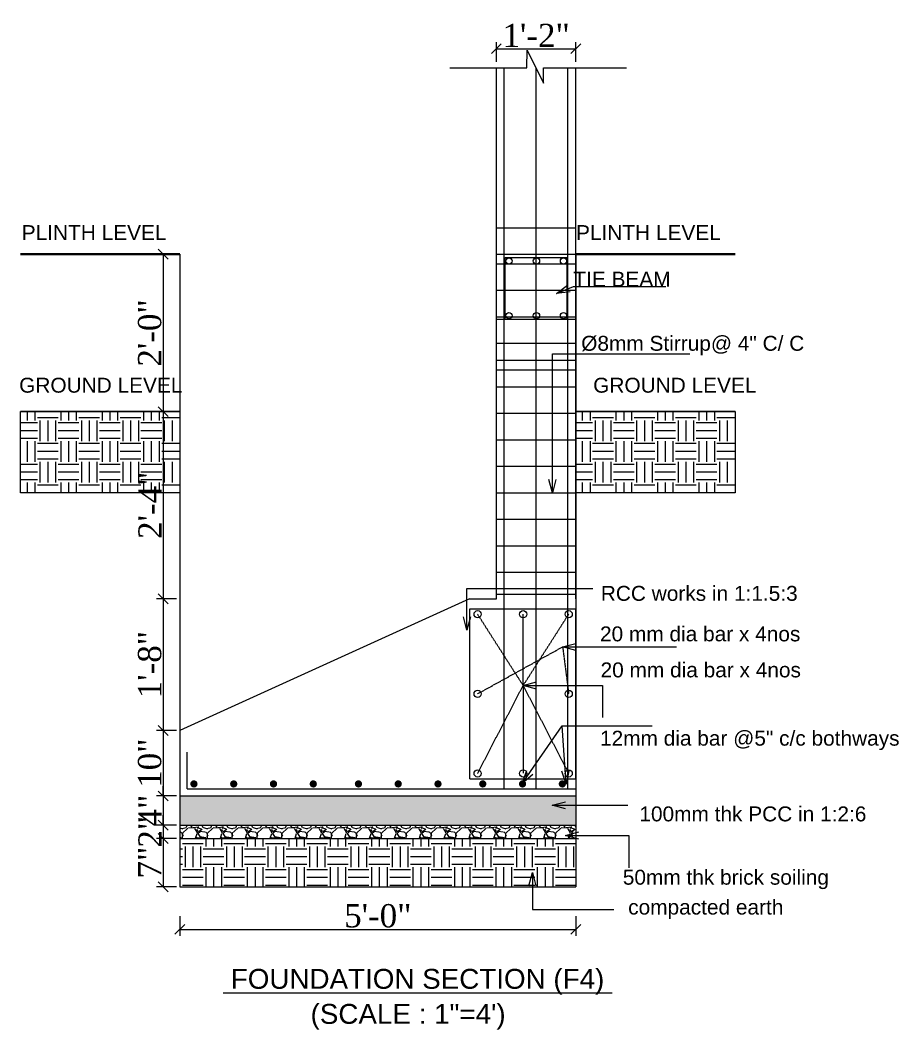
# Model space of a CAD drawing. Header units: inches. Extents: x -4737 to 13205, y 2479 to 13285.
# Drawn here: x 10872.4 to 11137.4, y 10653.1 to 10957.8 of the extents above; entities that cross this region are included whole.
import ezdxf
from ezdxf.enums import TextEntityAlignment as Align

# ---------------------------------------------------------------- set-up
doc = ezdxf.new("R2010")
doc.units = ezdxf.units.IN
doc.header["$MEASUREMENT"] = 0
doc.linetypes.add('DASHED2', pattern=[0.375, 0.25, -0.125])
for name, color, linetype, lineweight in [('0.15', 43, 'Continuous', 15), ('0.4', 4, 'Continuous', 40), ('dim', 172, 'Continuous', 9), ('dimen', 72, 'Continuous', 9), ('layout', 23, 'Continuous', 18), ('REINFORECMENT', 240, 'Continuous', 18), ('secondary beam', 82, 'DASHED2', 15), ('SLAB LINE', 47, 'Continuous', 18), ('STIRRUP LINE', 54, 'Continuous', 18), ('TEXT REAL', 93, 'Continuous', 18), ('TEXTT', 7, 'Continuous', 25)]:
    doc.layers.add(name, color=color, linetype=linetype, lineweight=lineweight)
doc.layers.add('ELEVATION', color=3, linetype='Continuous')
doc.styles.add('arial', font='arial.ttf')
doc.styles.add('BIMAL0', font='times.ttf')
doc.styles.add('samar', font='times.ttf')
doc.styles.get("Standard").update_dxf_attribs({"font": 'arial.ttf'})
doc.dimstyles.new('Attic 1-48in96', dxfattribs={"dimtxt": 7, "dimasz": 3, "dimexe": 2, "dimexo": 1, "dimgap": 0.5, "dimtad": 1, "dimdec": 0, "dimlfac": 0.5, "dimzin": 3, "dimdsep": 46, "dimlunit": 4, "dimtxsty": 'samar', "dimblk": 'OBLIQUE', "dimcen": 0.09, "dimclrd": 1, "dimclre": 1, "dimadec": 0, "dimazin": 0, "dimtfac": 1, "dimtdec": 0, "dimtix": 1, "dimtmove": 1, "dimatfit": 2, "dimldrblk": 'Arrow 1', "dimfxl": 4, "dimfxlon": 1, "dimtolj": 1, "dimtzin": 0, "dimlwd": 13, "dimlwe": 13, "dimarcsym": 0})
doc.dimstyles.new('ONE INCH FOUR FT', dxfattribs={"dimtxt": 7, "dimasz": 4, "dimexe": 0.18, "dimexo": 0.0625, "dimgap": 1.5, "dimtad": 1, "dimdec": 0, "dimlfac": 0.5, "dimzin": 0, "dimdsep": 46, "dimlunit": 3, "dimtxsty": 'BIMAL0', "dimblk": 'ARCHTICK', "dimcen": 0.09, "dimclrt": 210, "dimadec": 0, "dimazin": 0, "dimtfac": 1, "dimtdec": 0, "dimtofl": 0, "dimtmove": 0, "dimatfit": 3, "dimldrblk": 'OPEN30', "dimfxl": 1, "dimtolj": 1, "dimtzin": 0, "dimlwd": 15, "dimarcsym": 0})

# ---------------------------------------------------------------- blocks, each defined once
blk = doc.blocks.new('_ArchTick')
at = {"color": 0, "const_width": 0.15}
blk.add_lwpolyline([(-0.5, -0.5), (0.5, 0.5)], dxfattribs=at)
blk = doc.blocks.new('_Open30')
at = {"color": 0, "linetype": 'ByBlock', "lineweight": -2}
for p, q in [((-1, 0.268), (0, 0)), ((0, 0), (-1, -0.268)), ((0, 0), (-1, 0))]:
    blk.add_line(p, q, dxfattribs=at)
blk = doc.blocks.new('_OBLIQUE')
at = {"color": 0, "linetype": 'ByBlock'}
blk.add_line((-0.5, -0.5), (0.5, 0.5), dxfattribs=at)
blk = doc.blocks.new('*D527')
at = {"layer": 'Defpoints', "color": 0, "transparency": 16777216}
for p in [(10920.49, 10887.14), (10915.5, 10839.63), (10920.49, 10839.63)]:
    blk.add_point(p, dxfattribs=at)
at = {"layer": 'dimen', "color": 1, "lineweight": 13, "transparency": 16777216}
for p, q in [((10919.49, 10887.14), (10913.5, 10887.14)), ((10915.5, 10887.14), (10915.5, 10839.63)), ((10919.49, 10839.63), (10913.5, 10839.63))]:
    blk.add_line(p, q, dxfattribs=at)
at = {"layer": 'dimen', "color": 1, "lineweight": 13, "transparency": 16777216, "xscale": 3, "yscale": 3, "zscale": 3}
for p, rotation in [((10915.5, 10887.14), 90), ((10915.5, 10839.63), 270)]:
    blk.add_blockref('_OBLIQUE', p, dxfattribs=dict(at, rotation=rotation))
at = {"layer": 'dimen', "color": 0, "transparency": 16777216, "insert": (10911.44, 10863.38), "char_height": 7, "attachment_point": 5, "rotation": 90, "style": 'samar'}
blk.add_mtext('\\A1;2\'-0"', dxfattribs=at)
blk = doc.blocks.new('Arrow 1')
at = {"layer": 'TEXTT'}
blk.add_hatch(color=256, dxfattribs=at).paths.add_polyline_path([(-1.01, 0.42), (-1.01, -0.42), (-0.01, 0)])
blk = doc.blocks.new('*D528')
at = {"layer": 'Defpoints', "color": 0, "transparency": 16777216}
for p in [(10920.49, 10839.63), (10915.5, 10783.14), (10964.52, 10783.14)]:
    blk.add_point(p, dxfattribs=at)
at = {"layer": 'dimen', "color": 1, "lineweight": 13, "transparency": 16777216}
for p, q in [((10919.49, 10839.63), (10913.5, 10839.63)), ((10915.5, 10839.63), (10915.5, 10783.14)), ((10919.5, 10783.14), (10913.5, 10783.14))]:
    blk.add_line(p, q, dxfattribs=at)
at = {"layer": 'dimen', "color": 1, "lineweight": 13, "transparency": 16777216, "xscale": 3, "yscale": 3, "zscale": 3}
for p, rotation in [((10915.5, 10839.63), 90), ((10915.5, 10783.14), 270)]:
    blk.add_blockref('_OBLIQUE', p, dxfattribs=dict(at, rotation=rotation))
at = {"layer": 'dimen', "color": 0, "transparency": 16777216, "insert": (10911.5, 10811.38), "char_height": 7, "attachment_point": 5, "rotation": 90, "style": 'samar'}
blk.add_mtext('\\A1;2\'-4"', dxfattribs=at)
blk = doc.blocks.new('*D289')
at = {"layer": 'Defpoints', "color": 0, "transparency": 16777216}
for p in [(10964.52, 10783.14), (10915.5, 10743.44), (10920.49, 10743.44)]:
    blk.add_point(p, dxfattribs=at)
at = {"layer": 'dimen', "color": 1, "lineweight": 13, "transparency": 16777216}
for p, q in [((10919.5, 10783.14), (10913.5, 10783.14)), ((10915.5, 10783.14), (10915.5, 10743.44)), ((10919.49, 10743.44), (10913.5, 10743.44))]:
    blk.add_line(p, q, dxfattribs=at)
at = {"layer": 'dimen', "color": 1, "lineweight": 13, "transparency": 16777216, "xscale": 3, "yscale": 3, "zscale": 3}
for p, rotation in [((10915.5, 10783.14), 90), ((10915.5, 10743.44), 270)]:
    blk.add_blockref('_OBLIQUE', p, dxfattribs=dict(at, rotation=rotation))
at = {"layer": 'dimen', "color": 0, "transparency": 16777216, "insert": (10911.44, 10763.29), "char_height": 7, "attachment_point": 5, "rotation": 90, "style": 'samar'}
blk.add_mtext('\\A1;1\'-8"', dxfattribs=at)
blk = doc.blocks.new('*D529')
at = {"layer": 'Defpoints', "color": 0, "transparency": 16777216}
for p in [(10920.49, 10743.44), (10915.5, 10723.64), (10920.49, 10723.64)]:
    blk.add_point(p, dxfattribs=at)
at = {"layer": 'dimen', "color": 1, "lineweight": 13, "transparency": 16777216}
for p, q in [((10919.49, 10743.44), (10913.5, 10743.44)), ((10915.5, 10743.44), (10915.5, 10723.64)), ((10919.49, 10723.64), (10913.5, 10723.64))]:
    blk.add_line(p, q, dxfattribs=at)
at = {"layer": 'dimen', "color": 1, "lineweight": 13, "transparency": 16777216, "xscale": 3, "yscale": 3, "zscale": 3}
for p, rotation in [((10915.5, 10743.44), 90), ((10915.5, 10723.64), 270)]:
    blk.add_blockref('_OBLIQUE', p, dxfattribs=dict(at, rotation=rotation))
at = {"layer": 'dimen', "color": 0, "transparency": 16777216, "insert": (10911.44, 10733.54), "char_height": 7, "attachment_point": 5, "rotation": 90, "style": 'samar'}
blk.add_mtext('\\A1;10"', dxfattribs=at)
blk = doc.blocks.new('*D530')
at = {"layer": 'Defpoints', "color": 0, "transparency": 16777216}
for p in [(10920.49, 10723.64), (10915.5, 10714.84), (10920.49, 10714.84)]:
    blk.add_point(p, dxfattribs=at)
at = {"layer": 'dimen', "color": 1, "lineweight": 13, "transparency": 16777216}
for p, q in [((10915.5, 10723.64), (10915.5, 10726.64)), ((10919.49, 10723.64), (10913.5, 10723.64)), ((10915.5, 10723.64), (10915.5, 10714.84)), ((10919.49, 10714.84), (10913.5, 10714.84)), ((10915.5, 10714.84), (10915.5, 10711.84))]:
    blk.add_line(p, q, dxfattribs=at)
at = {"layer": 'dimen', "color": 1, "lineweight": 13, "transparency": 16777216, "xscale": 3, "yscale": 3, "zscale": 3}
for p, rotation in [((10915.5, 10723.64), 270), ((10915.5, 10714.84), 90)]:
    blk.add_blockref('_OBLIQUE', p, dxfattribs=dict(at, rotation=rotation))
at = {"layer": 'dimen', "color": 0, "transparency": 16777216, "insert": (10911.5, 10719.24), "char_height": 7, "attachment_point": 5, "rotation": 90, "style": 'samar'}
blk.add_mtext('\\A1;4"', dxfattribs=at)
blk = doc.blocks.new('*D531')
at = {"layer": 'Defpoints', "color": 0, "transparency": 16777216}
for p in [(10920.49, 10714.84), (10915.5, 10710.84), (10920.49, 10710.84)]:
    blk.add_point(p, dxfattribs=at)
at = {"layer": 'dimen', "color": 1, "lineweight": 13, "transparency": 16777216}
for p, q in [((10915.5, 10714.84), (10915.5, 10717.84)), ((10919.49, 10714.84), (10913.5, 10714.84)), ((10915.5, 10714.84), (10915.5, 10710.84)), ((10919.49, 10710.84), (10913.5, 10710.84)), ((10915.5, 10710.84), (10915.5, 10707.84))]:
    blk.add_line(p, q, dxfattribs=at)
at = {"layer": 'dimen', "color": 1, "lineweight": 13, "transparency": 16777216, "xscale": 3, "yscale": 3, "zscale": 3}
for p, rotation in [((10915.5, 10714.84), 270), ((10915.5, 10710.84), 90)]:
    blk.add_blockref('_OBLIQUE', p, dxfattribs=dict(at, rotation=rotation))
at = {"layer": 'dimen', "color": 0, "transparency": 16777216, "insert": (10911.5, 10712.84), "char_height": 7, "attachment_point": 5, "rotation": 90, "style": 'samar'}
blk.add_mtext('\\A1;2"', dxfattribs=at)
blk = doc.blocks.new('*D532')
at = {"layer": 'Defpoints', "color": 0, "transparency": 16777216}
for p in [(10920.49, 10710.84), (10915.5, 10696.23), (10920.49, 10696.23)]:
    blk.add_point(p, dxfattribs=at)
at = {"layer": 'dimen', "color": 1, "lineweight": 13, "transparency": 16777216}
for p, q in [((10919.49, 10710.84), (10913.5, 10710.84)), ((10915.5, 10710.84), (10915.5, 10696.23)), ((10919.49, 10696.23), (10913.5, 10696.23))]:
    blk.add_line(p, q, dxfattribs=at)
at = {"layer": 'dimen', "color": 1, "lineweight": 13, "transparency": 16777216, "xscale": 3, "yscale": 3, "zscale": 3}
for p, rotation in [((10915.5, 10710.84), 90), ((10915.5, 10696.23), 270)]:
    blk.add_blockref('_OBLIQUE', p, dxfattribs=dict(at, rotation=rotation))
at = {"layer": 'dimen', "color": 0, "transparency": 16777216, "insert": (10911.43, 10703.54), "char_height": 7, "attachment_point": 5, "rotation": 90, "style": 'samar'}
blk.add_mtext('\\A1;7"', dxfattribs=at)
blk = doc.blocks.new('*D290')
at = {"layer": 'Defpoints', "color": 0, "transparency": 16777216}
for p in [(11039.99, 10949.17), (11015.99, 10943.41), (11039.99, 10943.41)]:
    blk.add_point(p, dxfattribs=at)
at = {"layer": 'dimen', "color": 1, "lineweight": 13, "transparency": 16777216}
for p, q in [((11015.99, 10945.17), (11015.99, 10951.17)), ((11039.99, 10945.17), (11039.99, 10951.17)), ((11015.99, 10949.17), (11039.99, 10949.17))]:
    blk.add_line(p, q, dxfattribs=at)
at = {"layer": 'dimen', "color": 1, "lineweight": 13, "transparency": 16777216, "xscale": 3, "yscale": 3, "zscale": 3, "rotation": 180}
blk.add_blockref('_OBLIQUE', (11015.99, 10949.17), dxfattribs=at)
at = {"layer": 'dimen', "color": 1, "lineweight": 13, "transparency": 16777216, "xscale": 3, "yscale": 3, "zscale": 3}
blk.add_blockref('_OBLIQUE', (11039.99, 10949.17), dxfattribs=at)
at = {"layer": 'dimen', "color": 0, "transparency": 16777216, "insert": (11027.99, 10953.17), "char_height": 7, "attachment_point": 5, "style": 'samar'}
blk.add_mtext('\\A1;1\'-2"', dxfattribs=at)
blk = doc.blocks.new('*D526')
at = {"layer": 'Defpoints', "color": 0, "transparency": 16777216}
for p in [(10920.49, 10696.23), (11039.99, 10696.23), (11039.99, 10683.39)]:
    blk.add_point(p, dxfattribs=at)
at = {"layer": 'dimen', "color": 1, "lineweight": 13, "transparency": 16777216}
for p, q in [((10920.49, 10687.39), (10920.49, 10681.39)), ((11039.99, 10687.39), (11039.99, 10681.39)), ((10920.49, 10683.39), (11039.99, 10683.39))]:
    blk.add_line(p, q, dxfattribs=at)
at = {"layer": 'dimen', "color": 1, "lineweight": 13, "transparency": 16777216, "xscale": 3, "yscale": 3, "zscale": 3, "rotation": 180}
blk.add_blockref('_OBLIQUE', (10920.49, 10683.39), dxfattribs=at)
at = {"layer": 'dimen', "color": 1, "lineweight": 13, "transparency": 16777216, "xscale": 3, "yscale": 3, "zscale": 3}
blk.add_blockref('_OBLIQUE', (11039.99, 10683.39), dxfattribs=at)
at = {"layer": 'dimen', "color": 0, "transparency": 16777216, "insert": (10980.24, 10687.45), "char_height": 7, "attachment_point": 5, "style": 'samar'}
blk.add_mtext('\\A1;5\'-0"', dxfattribs=at)

msp = doc.modelspace()

# ---------------------------------------------------------------- hatches: boundary and pattern name
at = {"layer": 'dim', "ltscale": 10}
h = msp.add_hatch(dxfattribs=at)
h.set_pattern_fill('AR-CONC', color=256, scale=0.25, style=0)
h.set_pattern_definition([(50, (-22455.7223, 38120.0789), (1.793150457, -0.156880337), [0.1875, -2.0625]), (355, (-22455.7223, 38120.0789), (-0.346878334, 1.880480334), [0.15, -1.65]), (100.4514, (-22455.5729, 38120.0658), (1.446273454, 1.723598855), [0.159350475, -1.75285528]), (46.1842, (-22455.7223, 38120.579), (2.66810262, -0.41379754), [0.28125, -3.09375]), (96.6356, (-22455.5, 38120.5444), (2.33665676, 2.43529468), [0.23902572, -2.6292825]), (351.1842, (-22455.7223, 38120.579), (2.33665486, 2.4352965), [0.225, -2.475]), (21, (-22455.4723, 38120.4539), (1.49226763, -1.006547227), [0.1875, -2.0625]), (326, (-22455.4723, 38120.4539), (0.60828833, 1.81287511), [0.15, -1.65]), (71.4514, (-22455.348, 38120.37), (2.10055657, 0.80632624), [0.159350475, -1.75285528]), (37.5, (-22455.7223, 38120.0789), (0.030399638, 0.832234635), [0, -1.63, 0, -1.675, 0, -1.65625]), (7.5, (-22455.7223, 38120.0789), (0.657673844, 0.98602928), [0, -0.955, 0, -1.5925, 0, -0.63125]), (327.5, (-22456.2798, 38120.0789), (1.33455609, -0.056387179), [0, -0.625, 0, -1.95, 0, -2.5875]), (317.5, (-22456.5298, 38120.0789), (1.457965423, 0.250262456), [0, -0.8125, 0, -1.295, 0, -1.8375])])
h.paths.add_polyline_path([(11039.99, 10714.84), (11039.99, 10723.64), (10920.49, 10723.64), (10920.49, 10714.84)])
at = {"layer": 'ELEVATION'}
h = msp.add_hatch(dxfattribs=at)
h.set_pattern_fill('EARTH', color=256, scale=25, angle=180, style=0)
h.set_pattern_definition([(180, (-22453.722, 38117.468), (-6.25, -6.25), [6.25, -6.25]), (180, (-22453.722, 38115.124), (-6.25, -6.25), [6.25, -6.25]), (180, (-22453.722, 38112.78), (-6.25, -6.25), [6.25, -6.25]), (270, (-22454.5036, 38111.999), (6.25, -6.25), [6.25, -6.25]), (270, (-22456.847, 38111.999), (6.25, -6.25), [6.25, -6.25]), (270, (-22459.191, 38111.999), (6.25, -6.25), [6.25, -6.25])])
h.paths.add_polyline_path([(10920.49, 10815.14), (10920.49, 10839.63), (10872.49, 10839.63), (10872.49, 10815.14)])
h = msp.add_hatch(dxfattribs=at)
h.set_pattern_fill('EARTH', color=256, scale=25, angle=180, style=0)
h.set_pattern_definition([(180, (-22286.222, 38117.468), (-6.25, -6.25), [6.25, -6.25]), (180, (-22286.222, 38115.124), (-6.25, -6.25), [6.25, -6.25]), (180, (-22286.222, 38112.78), (-6.25, -6.25), [6.25, -6.25]), (270, (-22287.0036, 38111.999), (6.25, -6.25), [6.25, -6.25]), (270, (-22289.347, 38111.999), (6.25, -6.25), [6.25, -6.25]), (270, (-22291.691, 38111.999), (6.25, -6.25), [6.25, -6.25])])
h.paths.add_polyline_path([(11087.99, 10815.14), (11087.99, 10839.63), (11039.99, 10839.63), (11039.99, 10815.14)])
at = {"layer": 'REINFORECMENT'}
for points in [[(10923.66, 10727.28, 1), (10925.86, 10727.28, 1)], [(10935.66, 10727.28, 1), (10937.86, 10727.28, 1)], [(10947.66, 10727.28, 1), (10949.86, 10727.28, 1)], [(10959.66, 10727.28, 1), (10961.86, 10727.28, 1)], [(10975.49, 10727.28, -1), (10973.29, 10727.28, -1)], [(10987.49, 10727.28, -1), (10985.29, 10727.28, -1)], [(10999.49, 10727.28, -1), (10997.29, 10727.28, -1)], [(11012.99, 10727.28, -1), (11010.79, 10727.28, -1)], [(11024.99, 10727.28, -1), (11022.79, 10727.28, -1)], [(11036.99, 10727.28, -1), (11034.79, 10727.28, -1)]]:
    msp.add_hatch(color=256, dxfattribs=at).paths.add_polyline_path(points)

# ---------------------------------------------------------------- linework, layer by layer
at = {"layer": '0.15', "ltscale": 201}
for p, q in [((11025.22, 10943.41), (11025.26, 10948.77)), ((11025.26, 10948.77), (11030.22, 10938.8)), ((11001.95, 10943.41), (11025.22, 10943.41)), ((11030.22, 10938.8), (11030.24, 10943.41)), ((11030.24, 10943.41), (11055.24, 10943.41))]:
    msp.add_line(p, q, dxfattribs=at)
at = {"layer": '0.4'}
for points in [[(10872.49, 10887.14), (10920.49, 10887.14)], [(11039.99, 10887.14), (11087.99, 10887.14)]]:
    msp.add_lwpolyline(points, dxfattribs=at)
at = {"layer": 'ELEVATION'}
for p, q in [((10920.53, 10710.87), (10920.53, 10708.38)), ((10928.34, 10710.87), (10928.34, 10708.38)), ((10930.69, 10710.87), (10930.69, 10708.38)), ((10933.03, 10710.87), (10933.03, 10708.38)), ((10940.84, 10710.87), (10940.84, 10708.38)), ((10943.19, 10710.87), (10943.19, 10708.38)), ((10945.53, 10710.87), (10945.53, 10708.38)), ((10953.34, 10710.87), (10953.34, 10708.38)), ((10955.69, 10710.87), (10955.69, 10708.38)), ((10958.03, 10710.87), (10958.03, 10708.38)), ((10965.84, 10710.87), (10965.84, 10708.38)), ((10968.19, 10710.87), (10968.19, 10708.38)), ((10970.53, 10710.87), (10970.53, 10708.38)), ((10978.34, 10710.87), (10978.34, 10708.38)), ((10980.69, 10710.87), (10980.69, 10708.38)), ((10983.03, 10710.87), (10983.03, 10708.38)), ((10990.84, 10710.87), (10990.84, 10708.38)), ((10993.19, 10710.87), (10993.19, 10708.38)), ((10995.53, 10710.87), (10995.53, 10708.38)), ((11003.34, 10710.87), (11003.34, 10708.38)), ((11005.69, 10710.87), (11005.69, 10708.38)), ((11008.03, 10710.87), (11008.03, 10708.38)), ((11015.84, 10710.87), (11015.84, 10708.38)), ((11018.19, 10710.87), (11018.19, 10708.38)), ((11020.53, 10710.87), (11020.53, 10708.38)), ((11028.34, 10710.87), (11028.34, 10708.38)), ((11030.69, 10710.87), (11030.69, 10708.38)), ((11033.03, 10710.87), (11033.03, 10708.38)), ((10921.31, 10707.6), (10920.53, 10707.6)), ((10927.56, 10709.17), (10921.31, 10709.17)), ((10922.09, 10708.38), (10922.09, 10702.13)), ((10924.44, 10708.38), (10924.44, 10702.13)), ((10926.78, 10708.38), (10926.78, 10702.13)), ((10933.81, 10707.6), (10927.56, 10707.6)), ((10940.06, 10709.17), (10933.81, 10709.17)), ((10934.59, 10708.38), (10934.59, 10702.13)), ((10936.94, 10708.38), (10936.94, 10702.13)), ((10939.28, 10708.38), (10939.28, 10702.13)), ((10946.31, 10707.6), (10940.06, 10707.6)), ((10952.56, 10709.17), (10946.31, 10709.17)), ((10947.09, 10708.38), (10947.09, 10702.13)), ((10949.44, 10708.38), (10949.44, 10702.13)), ((10951.78, 10708.38), (10951.78, 10702.13)), ((10958.81, 10707.6), (10952.56, 10707.6)), ((10965.06, 10709.17), (10958.81, 10709.17)), ((10959.59, 10708.38), (10959.59, 10702.13)), ((10961.94, 10708.38), (10961.94, 10702.13)), ((10964.28, 10708.38), (10964.28, 10702.13)), ((10971.31, 10707.6), (10965.06, 10707.6)), ((10977.56, 10709.17), (10971.31, 10709.17)), ((10972.09, 10708.38), (10972.09, 10702.13)), ((10974.44, 10708.38), (10974.44, 10702.13)), ((10976.78, 10708.38), (10976.78, 10702.13)), ((10983.81, 10707.6), (10977.56, 10707.6)), ((10990.06, 10709.17), (10983.81, 10709.17)), ((10984.59, 10708.38), (10984.59, 10702.13)), ((10986.94, 10708.38), (10986.94, 10702.13)), ((10989.28, 10708.38), (10989.28, 10702.13)), ((10996.31, 10707.6), (10990.06, 10707.6)), ((11002.56, 10709.17), (10996.31, 10709.17)), ((10997.09, 10708.38), (10997.09, 10702.13)), ((10999.44, 10708.38), (10999.44, 10702.13)), ((11001.78, 10708.38), (11001.78, 10702.13)), ((11008.81, 10707.6), (11002.56, 10707.6)), ((11015.06, 10709.17), (11008.81, 10709.17)), ((11009.59, 10708.38), (11009.59, 10702.13)), ((11011.94, 10708.38), (11011.94, 10702.13)), ((11014.28, 10708.38), (11014.28, 10702.13)), ((11021.31, 10707.6), (11015.06, 10707.6)), ((11027.56, 10709.17), (11021.31, 10709.17)), ((11022.09, 10708.38), (11022.09, 10702.13)), ((11024.44, 10708.38), (11024.44, 10702.13)), ((11026.78, 10708.38), (11026.78, 10702.13)), ((11033.81, 10707.6), (11027.56, 10707.6)), ((11040.06, 10709.17), (11033.81, 10709.17)), ((11034.59, 10708.38), (11034.59, 10702.13)), ((11036.94, 10708.38), (11036.94, 10702.13)), ((11039.28, 10708.38), (11039.28, 10702.13)), ((10921.31, 10705.26), (10920.53, 10705.26)), ((10933.81, 10705.26), (10927.56, 10705.26)), ((10946.31, 10705.26), (10940.06, 10705.26)), ((10958.81, 10705.26), (10952.56, 10705.26)), ((10971.31, 10705.26), (10965.06, 10705.26)), ((10983.81, 10705.26), (10977.56, 10705.26)), ((10996.31, 10705.26), (10990.06, 10705.26)), ((11008.81, 10705.26), (11002.56, 10705.26)), ((11021.31, 10705.26), (11015.06, 10705.26)), ((11033.81, 10705.26), (11027.56, 10705.26)), ((10921.31, 10702.92), (10920.53, 10702.92)), ((10920.53, 10702.13), (10920.53, 10696.26)), ((10927.56, 10701.35), (10921.31, 10701.35)), ((10933.81, 10702.92), (10927.56, 10702.92)), ((10928.34, 10702.13), (10928.34, 10696.26)), ((10930.69, 10702.13), (10930.69, 10696.26)), ((10933.03, 10702.13), (10933.03, 10696.26)), ((10940.06, 10701.35), (10933.81, 10701.35)), ((10946.31, 10702.92), (10940.06, 10702.92)), ((10940.84, 10702.13), (10940.84, 10696.26)), ((10943.19, 10702.13), (10943.19, 10696.26)), ((10945.53, 10702.13), (10945.53, 10696.26)), ((10952.56, 10701.35), (10946.31, 10701.35)), ((10958.81, 10702.92), (10952.56, 10702.92)), ((10953.34, 10702.13), (10953.34, 10696.26)), ((10955.69, 10702.13), (10955.69, 10696.26)), ((10958.03, 10702.13), (10958.03, 10696.26)), ((10965.06, 10701.35), (10958.81, 10701.35)), ((10971.31, 10702.92), (10965.06, 10702.92)), ((10965.84, 10702.13), (10965.84, 10696.26)), ((10968.19, 10702.13), (10968.19, 10696.26)), ((10970.53, 10702.13), (10970.53, 10696.26)), ((10977.56, 10701.35), (10971.31, 10701.35)), ((10983.81, 10702.92), (10977.56, 10702.92)), ((10978.34, 10702.13), (10978.34, 10696.26)), ((10980.69, 10702.13), (10980.69, 10696.26)), ((10983.03, 10702.13), (10983.03, 10696.26)), ((10990.06, 10701.35), (10983.81, 10701.35)), ((10996.31, 10702.92), (10990.06, 10702.92)), ((10990.84, 10702.13), (10990.84, 10696.26)), ((10993.19, 10702.13), (10993.19, 10696.26)), ((10995.53, 10702.13), (10995.53, 10696.26)), ((11002.56, 10701.35), (10996.31, 10701.35)), ((11008.81, 10702.92), (11002.56, 10702.92)), ((11003.34, 10702.13), (11003.34, 10696.26)), ((11005.69, 10702.13), (11005.69, 10696.26)), ((11008.03, 10702.13), (11008.03, 10696.26)), ((11015.06, 10701.35), (11008.81, 10701.35)), ((11021.31, 10702.92), (11015.06, 10702.92)), ((11015.84, 10702.13), (11015.84, 10696.26)), ((11018.19, 10702.13), (11018.19, 10696.26)), ((11020.53, 10702.13), (11020.53, 10696.26)), ((11027.56, 10701.35), (11021.31, 10701.35)), ((11033.81, 10702.92), (11027.56, 10702.92)), ((11028.34, 10702.13), (11028.34, 10696.26)), ((11030.69, 10702.13), (11030.69, 10696.26)), ((11033.03, 10702.13), (11033.03, 10696.26)), ((11040.06, 10701.35), (11033.81, 10701.35)), ((10927.56, 10699.01), (10921.31, 10699.01)), ((10940.06, 10699.01), (10933.81, 10699.01)), ((10952.56, 10699.01), (10946.31, 10699.01)), ((10965.06, 10699.01), (10958.81, 10699.01)), ((10977.56, 10699.01), (10971.31, 10699.01)), ((10990.06, 10699.01), (10983.81, 10699.01)), ((11002.56, 10699.01), (10996.31, 10699.01)), ((11015.06, 10699.01), (11008.81, 10699.01)), ((11027.56, 10699.01), (11021.31, 10699.01)), ((11040.06, 10699.01), (11033.81, 10699.01)), ((10927.56, 10696.67), (10921.31, 10696.67)), ((10940.06, 10696.67), (10933.81, 10696.67)), ((10952.56, 10696.67), (10946.31, 10696.67)), ((10965.06, 10696.67), (10958.81, 10696.67)), ((10977.56, 10696.67), (10971.31, 10696.67)), ((10990.06, 10696.67), (10983.81, 10696.67)), ((11002.56, 10696.67), (10996.31, 10696.67)), ((11015.06, 10696.67), (11008.81, 10696.67)), ((11027.56, 10696.67), (11021.31, 10696.67)), ((11040.06, 10696.67), (11033.81, 10696.67))]:
    msp.add_line(p, q, dxfattribs=at)
at = {"layer": 'layout'}
msp.add_line((11007.11, 10786.27), (11045.08, 10786.27), dxfattribs=at)
at = {"layer": 'REINFORECMENT'}
for p, q in [((11018.39, 10725.84), (11018.39, 10943.41)), ((11027.99, 10725.84), (11027.99, 10943.28)), ((11037.6, 10725.84), (11037.6, 10943.41)), ((11018.66, 10886.17), (11037.33, 10886.17)), ((11018.66, 10867.5), (11018.66, 10886.17)), ((11037.33, 10867.5), (11037.33, 10886.17)), ((11018.66, 10867.5), (11037.33, 10867.5)), ((11007.99, 10780.1), (11039.99, 10780.1)), ((11007.99, 10728.84), (11007.99, 10780.1)), ((11039.99, 10728.84), (11039.99, 10780.1)), ((10922.69, 10725.84), (10922.69, 10736.84)), ((11007.99, 10728.84), (11039.99, 10728.84)), ((10922.69, 10725.84), (11039.99, 10725.84))]:
    msp.add_line(p, q, dxfattribs=at)
for centre, radius in [((11019.78, 10885.1), 0.946), ((11028.09, 10885.1), 0.946), ((11036.24, 10885.1), 0.946), ((11019.78, 10868.57), 0.946), ((11028.09, 10868.57), 0.946), ((11036.24, 10868.57), 0.946), ((11010.34, 10778.49), 1.09), ((11010.34, 10778.49), 1.09), ((11024.08, 10778.49), 1.09), ((11024.08, 10778.49), 1.09), ((11037.81, 10778.49), 1.09), ((11037.81, 10778.49), 1.09), ((11010.34, 10754.47), 1.09), ((11010.34, 10754.47), 1.09), ((11037.81, 10754.47), 1.09), ((11037.81, 10754.47), 1.09), ((11010.34, 10730.45), 1.09), ((11010.34, 10730.45), 1.09), ((11024.08, 10730.45), 1.09), ((11024.08, 10730.45), 1.09), ((11037.81, 10730.45), 1.09), ((11037.81, 10730.45), 1.09)]:
    msp.add_circle(centre, radius, dxfattribs=at)
at = {"layer": 'secondary beam', "color": 2, "ltscale": 0.5}
for p, q in [((11024.08, 10756.98), (11010.34, 10778.49)), ((11024.08, 10756.98), (11037.81, 10778.49)), ((11024.08, 10756.98), (11024.08, 10778.49)), ((11010.34, 10754.47), (11035.99, 10768.63)), ((11035.99, 10768.63), (11037.81, 10754.47)), ((11010.34, 10730.45), (11024.08, 10756.98)), ((11024.08, 10756.98), (11037.81, 10730.45)), ((11024.08, 10756.98), (11024.08, 10730.45))]:
    msp.add_line(p, q, dxfattribs=at)
at = {"layer": 'SLAB LINE'}
for p, q in [((11015.99, 10783.14), (11015.99, 10943.41)), ((11039.99, 10783.14), (11039.99, 10943.41)), ((10920.49, 10887.14), (10920.49, 10696.23)), ((11039.99, 10887.14), (11039.99, 10696.23)), ((10920.49, 10839.63), (10872.49, 10839.63)), ((11087.99, 10839.63), (11039.99, 10839.63)), ((11007.94, 10783.14), (10920.49, 10743.44)), ((11007.94, 10783.14), (11015.99, 10783.14)), ((10920.49, 10723.64), (11039.99, 10723.64)), ((10920.49, 10714.84), (11039.99, 10714.84)), ((10920.53, 10714.02), (10921.38, 10713.77)), ((10921.18, 10713.8), (10922.46, 10714.17)), ((10922.96, 10713.88), (10921.24, 10712.31)), ((10922.48, 10714.23), (10922.7, 10714.87)), ((10924.88, 10713.92), (10923.08, 10714.07)), ((10924.27, 10714.26), (10923.72, 10714.87)), ((10926.17, 10714.21), (10924.44, 10714.06)), ((10925.89, 10712.45), (10925.07, 10713.8)), ((10925.62, 10713.67), (10925.92, 10712.92)), ((10926.23, 10714.06), (10925.7, 10713.84)), ((10926.17, 10714.87), (10925.91, 10714.58)), ((10926.1, 10712.91), (10927.23, 10713.59)), ((10927.08, 10713.63), (10926.18, 10713.93)), ((10927.12, 10714.87), (10927.46, 10714.08)), ((10927.61, 10714.14), (10928.88, 10713.77)), ((10928.68, 10713.8), (10929.96, 10714.17)), ((10930.46, 10713.88), (10928.74, 10712.31)), ((10929.98, 10714.23), (10930.2, 10714.87)), ((10932.38, 10713.92), (10930.58, 10714.07)), ((10931.77, 10714.26), (10931.22, 10714.87)), ((10933.67, 10714.21), (10931.94, 10714.06)), ((10933.39, 10712.45), (10932.57, 10713.8)), ((10933.12, 10713.67), (10933.42, 10712.92)), ((10933.73, 10714.06), (10933.2, 10713.84)), ((10933.67, 10714.87), (10933.41, 10714.58)), ((10933.6, 10712.91), (10934.73, 10713.59)), ((10934.58, 10713.63), (10933.68, 10713.93)), ((10934.62, 10714.87), (10934.96, 10714.08)), ((10935.11, 10714.14), (10936.38, 10713.77)), ((10936.18, 10713.8), (10937.46, 10714.17)), ((10937.96, 10713.88), (10936.24, 10712.31)), ((10937.48, 10714.23), (10937.7, 10714.87)), ((10939.88, 10713.92), (10938.08, 10714.07)), ((10939.27, 10714.26), (10938.72, 10714.87)), ((10941.17, 10714.21), (10939.44, 10714.06)), ((10940.89, 10712.45), (10940.07, 10713.8)), ((10940.62, 10713.67), (10940.92, 10712.92)), ((10941.23, 10714.06), (10940.7, 10713.84)), ((10941.17, 10714.87), (10940.91, 10714.58)), ((10941.1, 10712.91), (10942.23, 10713.59)), ((10942.08, 10713.63), (10941.18, 10713.93)), ((10942.12, 10714.87), (10942.46, 10714.08)), ((10942.61, 10714.14), (10943.88, 10713.77)), ((10943.68, 10713.8), (10944.96, 10714.17)), ((10945.46, 10713.88), (10943.74, 10712.31)), ((10944.98, 10714.23), (10945.2, 10714.87)), ((10947.38, 10713.92), (10945.58, 10714.07)), ((10946.77, 10714.26), (10946.22, 10714.87)), ((10948.67, 10714.21), (10946.94, 10714.06)), ((10948.39, 10712.45), (10947.57, 10713.8)), ((10948.12, 10713.67), (10948.42, 10712.92)), ((10948.73, 10714.06), (10948.2, 10713.84)), ((10948.67, 10714.87), (10948.41, 10714.58)), ((10948.6, 10712.91), (10949.73, 10713.59)), ((10949.58, 10713.63), (10948.68, 10713.93)), ((10949.62, 10714.87), (10949.96, 10714.08)), ((10950.11, 10714.14), (10951.38, 10713.77)), ((10951.18, 10713.8), (10952.46, 10714.17)), ((10952.96, 10713.88), (10951.24, 10712.31)), ((10952.48, 10714.23), (10952.7, 10714.87)), ((10954.88, 10713.92), (10953.08, 10714.07)), ((10954.27, 10714.26), (10953.72, 10714.87)), ((10956.17, 10714.21), (10954.44, 10714.06)), ((10955.89, 10712.45), (10955.07, 10713.8)), ((10955.62, 10713.67), (10955.92, 10712.92)), ((10956.23, 10714.06), (10955.7, 10713.84)), ((10956.17, 10714.87), (10955.91, 10714.58)), ((10956.1, 10712.91), (10957.23, 10713.59)), ((10957.08, 10713.63), (10956.18, 10713.93)), ((10957.12, 10714.87), (10957.46, 10714.08)), ((10957.61, 10714.14), (10958.88, 10713.77)), ((10958.68, 10713.8), (10959.96, 10714.17)), ((10960.46, 10713.88), (10958.74, 10712.31)), ((10959.98, 10714.23), (10960.2, 10714.87)), ((10962.38, 10713.92), (10960.58, 10714.07)), ((10961.77, 10714.26), (10961.22, 10714.87)), ((10963.67, 10714.21), (10961.94, 10714.06)), ((10963.39, 10712.45), (10962.57, 10713.8)), ((10963.12, 10713.67), (10963.42, 10712.92)), ((10963.73, 10714.06), (10963.2, 10713.84)), ((10963.67, 10714.87), (10963.41, 10714.58)), ((10963.6, 10712.91), (10964.73, 10713.59)), ((10964.58, 10713.63), (10963.68, 10713.93)), ((10964.62, 10714.87), (10964.96, 10714.08)), ((10965.11, 10714.14), (10966.38, 10713.77)), ((10966.18, 10713.8), (10967.46, 10714.17)), ((10967.96, 10713.88), (10966.24, 10712.31)), ((10967.48, 10714.23), (10967.7, 10714.87)), ((10969.88, 10713.92), (10968.08, 10714.07)), ((10969.27, 10714.26), (10968.72, 10714.87)), ((10971.17, 10714.21), (10969.44, 10714.06)), ((10970.89, 10712.45), (10970.07, 10713.8)), ((10970.62, 10713.67), (10970.92, 10712.92)), ((10971.23, 10714.06), (10970.7, 10713.84)), ((10971.17, 10714.87), (10970.91, 10714.58)), ((10971.1, 10712.91), (10972.23, 10713.59)), ((10972.08, 10713.63), (10971.18, 10713.93)), ((10972.12, 10714.87), (10972.46, 10714.08)), ((10972.61, 10714.14), (10973.88, 10713.77)), ((10973.68, 10713.8), (10974.96, 10714.17)), ((10975.46, 10713.88), (10973.74, 10712.31)), ((10974.98, 10714.23), (10975.2, 10714.87)), ((10977.38, 10713.92), (10975.58, 10714.07)), ((10976.77, 10714.26), (10976.22, 10714.87)), ((10978.67, 10714.21), (10976.94, 10714.06)), ((10978.39, 10712.45), (10977.57, 10713.8)), ((10978.12, 10713.67), (10978.42, 10712.92)), ((10978.73, 10714.06), (10978.2, 10713.84)), ((10978.67, 10714.87), (10978.41, 10714.58)), ((10978.6, 10712.91), (10979.73, 10713.59)), ((10979.58, 10713.63), (10978.68, 10713.93)), ((10979.62, 10714.87), (10979.96, 10714.08)), ((10980.11, 10714.14), (10981.38, 10713.77)), ((10981.18, 10713.8), (10982.46, 10714.17)), ((10982.96, 10713.88), (10981.24, 10712.31)), ((10982.48, 10714.23), (10982.7, 10714.87)), ((10984.88, 10713.92), (10983.08, 10714.07)), ((10984.27, 10714.26), (10983.72, 10714.87)), ((10986.17, 10714.21), (10984.44, 10714.06)), ((10985.89, 10712.45), (10985.07, 10713.8)), ((10985.62, 10713.67), (10985.92, 10712.92)), ((10986.23, 10714.06), (10985.7, 10713.84)), ((10986.17, 10714.87), (10985.91, 10714.58)), ((10986.1, 10712.91), (10987.23, 10713.59)), ((10987.08, 10713.63), (10986.18, 10713.93)), ((10987.12, 10714.87), (10987.46, 10714.08)), ((10987.61, 10714.14), (10988.88, 10713.77)), ((10988.68, 10713.8), (10989.96, 10714.17)), ((10990.46, 10713.88), (10988.74, 10712.31)), ((10989.98, 10714.23), (10990.2, 10714.87)), ((10992.38, 10713.92), (10990.58, 10714.07)), ((10991.77, 10714.26), (10991.22, 10714.87)), ((10993.67, 10714.21), (10991.94, 10714.06)), ((10993.39, 10712.45), (10992.57, 10713.8)), ((10993.12, 10713.67), (10993.42, 10712.92)), ((10993.73, 10714.06), (10993.2, 10713.84)), ((10993.67, 10714.87), (10993.41, 10714.58)), ((10993.6, 10712.91), (10994.73, 10713.59)), ((10994.58, 10713.63), (10993.68, 10713.93)), ((10994.62, 10714.87), (10994.96, 10714.08)), ((10995.11, 10714.14), (10996.38, 10713.77)), ((10996.18, 10713.8), (10997.46, 10714.17)), ((10997.96, 10713.88), (10996.24, 10712.31)), ((10997.48, 10714.23), (10997.7, 10714.87)), ((10999.88, 10713.92), (10998.08, 10714.07)), ((10999.27, 10714.26), (10998.72, 10714.87)), ((11001.17, 10714.21), (10999.44, 10714.06)), ((11000.89, 10712.45), (11000.07, 10713.8)), ((11000.62, 10713.67), (11000.92, 10712.92)), ((11001.23, 10714.06), (11000.7, 10713.84)), ((11001.17, 10714.87), (11000.91, 10714.58)), ((11001.1, 10712.91), (11002.23, 10713.59)), ((11002.08, 10713.63), (11001.18, 10713.93)), ((11002.12, 10714.87), (11002.46, 10714.08)), ((11002.61, 10714.14), (11003.88, 10713.77)), ((11003.68, 10713.8), (11004.96, 10714.17)), ((11005.46, 10713.88), (11003.74, 10712.31)), ((11004.98, 10714.23), (11005.2, 10714.87)), ((11007.38, 10713.92), (11005.58, 10714.07)), ((11006.77, 10714.26), (11006.22, 10714.87)), ((11008.67, 10714.21), (11006.94, 10714.06)), ((11008.39, 10712.45), (11007.57, 10713.8)), ((11008.12, 10713.67), (11008.42, 10712.92)), ((11008.73, 10714.06), (11008.2, 10713.84)), ((11008.67, 10714.87), (11008.41, 10714.58)), ((11008.6, 10712.91), (11009.73, 10713.59)), ((11009.58, 10713.63), (11008.68, 10713.93)), ((11009.62, 10714.87), (11009.96, 10714.08)), ((11010.11, 10714.14), (11011.38, 10713.77)), ((11011.18, 10713.8), (11012.46, 10714.17)), ((11012.96, 10713.88), (11011.24, 10712.31)), ((11012.48, 10714.23), (11012.7, 10714.87)), ((11014.88, 10713.92), (11013.08, 10714.07)), ((11014.27, 10714.26), (11013.72, 10714.87)), ((11016.17, 10714.21), (11014.44, 10714.06)), ((11015.89, 10712.45), (11015.07, 10713.8)), ((11015.62, 10713.67), (11015.92, 10712.92)), ((11016.23, 10714.06), (11015.7, 10713.84)), ((11016.17, 10714.87), (11015.91, 10714.58)), ((11016.1, 10712.91), (11017.23, 10713.59)), ((11017.08, 10713.63), (11016.18, 10713.93)), ((11017.12, 10714.87), (11017.46, 10714.08)), ((11017.61, 10714.14), (11018.88, 10713.77)), ((11018.68, 10713.8), (11019.96, 10714.17)), ((11020.46, 10713.88), (11018.74, 10712.31)), ((11019.98, 10714.23), (11020.2, 10714.87)), ((11022.38, 10713.92), (11020.58, 10714.07)), ((11021.77, 10714.26), (11021.22, 10714.87)), ((11023.67, 10714.21), (11021.94, 10714.06)), ((11023.39, 10712.45), (11022.57, 10713.8)), ((11023.12, 10713.67), (11023.42, 10712.92)), ((11023.73, 10714.06), (11023.2, 10713.84)), ((11023.67, 10714.87), (11023.41, 10714.58)), ((11023.6, 10712.91), (11024.73, 10713.59)), ((11024.58, 10713.63), (11023.68, 10713.93)), ((11024.62, 10714.87), (11024.96, 10714.08)), ((11025.11, 10714.14), (11026.38, 10713.77)), ((11026.18, 10713.8), (11027.46, 10714.17)), ((11027.96, 10713.88), (11026.24, 10712.31)), ((11027.48, 10714.23), (11027.7, 10714.87)), ((11029.88, 10713.92), (11028.08, 10714.07)), ((11029.27, 10714.26), (11028.72, 10714.87)), ((11031.17, 10714.21), (11029.44, 10714.06)), ((11030.89, 10712.45), (11030.07, 10713.8)), ((11030.62, 10713.67), (11030.92, 10712.92)), ((11031.23, 10714.06), (11030.7, 10713.84)), ((11031.17, 10714.87), (11030.91, 10714.58)), ((11031.1, 10712.91), (11032.23, 10713.59)), ((11032.08, 10713.63), (11031.18, 10713.93)), ((11032.12, 10714.87), (11032.46, 10714.08)), ((11032.61, 10714.14), (11033.88, 10713.77)), ((11033.68, 10713.8), (11034.96, 10714.17)), ((11035.46, 10713.88), (11033.74, 10712.31)), ((11034.98, 10714.23), (11035.2, 10714.87)), ((11037.38, 10713.92), (11035.58, 10714.07)), ((11036.77, 10714.26), (11036.22, 10714.87)), ((11038.67, 10714.21), (11036.94, 10714.06)), ((11038.39, 10712.45), (11037.57, 10713.8)), ((11038.12, 10713.67), (11038.42, 10712.92)), ((11038.73, 10714.06), (11038.2, 10713.84)), ((11038.67, 10714.87), (11038.41, 10714.58)), ((11038.6, 10712.91), (11039.73, 10713.59)), ((11039.58, 10713.63), (11038.68, 10713.93)), ((11039.62, 10714.87), (11039.96, 10714.08)), ((10920.49, 10710.84), (11039.99, 10710.84)), ((10920.58, 10712.69), (10920.53, 10712.7)), ((10920.53, 10711.2), (10920.9, 10711.16)), ((10921.33, 10712.26), (10920.73, 10712.78)), ((10921.19, 10711.22), (10921.57, 10711.89)), ((10921.19, 10710.98), (10921.24, 10710.87)), ((10921.29, 10712.44), (10921.21, 10710.87)), ((10921.31, 10711.8), (10921.31, 10712.25)), ((10925.27, 10710.87), (10925.72, 10712.27)), ((10925.38, 10710.87), (10925.69, 10711.2)), ((10925.81, 10710.98), (10927.76, 10710.98)), ((10926.7, 10712.97), (10925.95, 10712.22)), ((10925.96, 10712.29), (10926.56, 10711.39)), ((10926.53, 10711.38), (10928.4, 10711.16)), ((10928.08, 10712.69), (10926.58, 10712.92)), ((10927.75, 10710.92), (10927.82, 10710.87)), ((10928.83, 10712.26), (10928.23, 10712.78)), ((10928.69, 10711.22), (10929.07, 10711.89)), ((10928.69, 10710.98), (10928.74, 10710.87)), ((10928.79, 10712.44), (10928.71, 10710.87)), ((10928.81, 10711.8), (10928.81, 10712.25)), ((10932.77, 10710.87), (10933.22, 10712.27)), ((10932.88, 10710.87), (10933.19, 10711.2)), ((10933.31, 10710.98), (10935.26, 10710.98)), ((10934.2, 10712.97), (10933.45, 10712.22)), ((10933.46, 10712.29), (10934.06, 10711.39)), ((10934.03, 10711.38), (10935.9, 10711.16)), ((10935.58, 10712.69), (10934.08, 10712.92)), ((10935.25, 10710.92), (10935.32, 10710.87)), ((10936.33, 10712.26), (10935.73, 10712.78)), ((10936.19, 10711.22), (10936.57, 10711.89)), ((10936.19, 10710.98), (10936.24, 10710.87)), ((10936.29, 10712.44), (10936.21, 10710.87)), ((10936.31, 10711.8), (10936.31, 10712.25)), ((10940.27, 10710.87), (10940.72, 10712.27)), ((10940.38, 10710.87), (10940.69, 10711.2)), ((10940.81, 10710.98), (10942.76, 10710.98)), ((10941.7, 10712.97), (10940.95, 10712.22)), ((10940.96, 10712.29), (10941.56, 10711.39)), ((10941.53, 10711.38), (10943.4, 10711.16)), ((10943.08, 10712.69), (10941.58, 10712.92)), ((10942.75, 10710.92), (10942.82, 10710.87)), ((10943.83, 10712.26), (10943.23, 10712.78)), ((10943.69, 10711.22), (10944.07, 10711.89)), ((10943.69, 10710.98), (10943.74, 10710.87)), ((10943.79, 10712.44), (10943.71, 10710.87)), ((10943.81, 10711.8), (10943.81, 10712.25)), ((10947.77, 10710.87), (10948.22, 10712.27)), ((10947.88, 10710.87), (10948.19, 10711.2)), ((10948.31, 10710.98), (10950.26, 10710.98)), ((10949.2, 10712.97), (10948.45, 10712.22)), ((10948.46, 10712.29), (10949.06, 10711.39)), ((10949.03, 10711.38), (10950.9, 10711.16)), ((10950.58, 10712.69), (10949.08, 10712.92)), ((10950.25, 10710.92), (10950.32, 10710.87)), ((10951.33, 10712.26), (10950.73, 10712.78)), ((10951.19, 10711.22), (10951.57, 10711.89)), ((10951.19, 10710.98), (10951.24, 10710.87)), ((10951.29, 10712.44), (10951.21, 10710.87)), ((10951.31, 10711.8), (10951.31, 10712.25)), ((10955.27, 10710.87), (10955.72, 10712.27)), ((10955.38, 10710.87), (10955.69, 10711.2)), ((10955.81, 10710.98), (10957.76, 10710.98)), ((10956.7, 10712.97), (10955.95, 10712.22)), ((10955.96, 10712.29), (10956.56, 10711.39)), ((10956.53, 10711.38), (10958.4, 10711.16)), ((10958.08, 10712.69), (10956.58, 10712.92)), ((10957.75, 10710.92), (10957.82, 10710.87)), ((10958.83, 10712.26), (10958.23, 10712.78)), ((10958.69, 10711.22), (10959.07, 10711.89)), ((10958.69, 10710.98), (10958.74, 10710.87)), ((10958.79, 10712.44), (10958.71, 10710.87)), ((10958.81, 10711.8), (10958.81, 10712.25)), ((10962.77, 10710.87), (10963.22, 10712.27)), ((10962.88, 10710.87), (10963.19, 10711.2)), ((10963.31, 10710.98), (10965.26, 10710.98)), ((10964.2, 10712.97), (10963.45, 10712.22)), ((10963.46, 10712.29), (10964.06, 10711.39)), ((10964.03, 10711.38), (10965.9, 10711.16)), ((10965.58, 10712.69), (10964.08, 10712.92)), ((10965.25, 10710.92), (10965.32, 10710.87)), ((10966.33, 10712.26), (10965.73, 10712.78)), ((10966.19, 10711.22), (10966.57, 10711.89)), ((10966.19, 10710.98), (10966.24, 10710.87)), ((10966.29, 10712.44), (10966.21, 10710.87)), ((10966.31, 10711.8), (10966.31, 10712.25)), ((10970.27, 10710.87), (10970.72, 10712.27)), ((10970.38, 10710.87), (10970.69, 10711.2)), ((10970.81, 10710.98), (10972.76, 10710.98)), ((10971.7, 10712.97), (10970.95, 10712.22)), ((10970.96, 10712.29), (10971.56, 10711.39)), ((10971.53, 10711.38), (10973.4, 10711.16)), ((10973.08, 10712.69), (10971.58, 10712.92)), ((10972.75, 10710.92), (10972.82, 10710.87)), ((10973.83, 10712.26), (10973.23, 10712.78)), ((10973.69, 10711.22), (10974.07, 10711.89)), ((10973.69, 10710.98), (10973.74, 10710.87)), ((10973.79, 10712.44), (10973.71, 10710.87)), ((10973.81, 10711.8), (10973.81, 10712.25)), ((10977.77, 10710.87), (10978.22, 10712.27)), ((10977.88, 10710.87), (10978.19, 10711.2)), ((10978.31, 10710.98), (10980.26, 10710.98)), ((10979.2, 10712.97), (10978.45, 10712.22)), ((10978.46, 10712.29), (10979.06, 10711.39)), ((10979.03, 10711.38), (10980.9, 10711.16)), ((10980.58, 10712.69), (10979.08, 10712.92)), ((10980.25, 10710.92), (10980.32, 10710.87)), ((10981.33, 10712.26), (10980.73, 10712.78)), ((10981.19, 10711.22), (10981.57, 10711.89)), ((10981.19, 10710.98), (10981.24, 10710.87)), ((10981.29, 10712.44), (10981.21, 10710.87)), ((10981.31, 10711.8), (10981.31, 10712.25)), ((10985.27, 10710.87), (10985.72, 10712.27)), ((10985.38, 10710.87), (10985.69, 10711.2)), ((10985.81, 10710.98), (10987.76, 10710.98)), ((10986.7, 10712.97), (10985.95, 10712.22)), ((10985.96, 10712.29), (10986.56, 10711.39)), ((10986.53, 10711.38), (10988.4, 10711.16)), ((10988.08, 10712.69), (10986.58, 10712.92)), ((10987.75, 10710.92), (10987.82, 10710.87)), ((10988.83, 10712.26), (10988.23, 10712.78)), ((10988.69, 10711.22), (10989.07, 10711.89)), ((10988.69, 10710.98), (10988.74, 10710.87)), ((10988.79, 10712.44), (10988.71, 10710.87)), ((10988.81, 10711.8), (10988.81, 10712.25)), ((10992.77, 10710.87), (10993.22, 10712.27)), ((10992.88, 10710.87), (10993.19, 10711.2)), ((10993.31, 10710.98), (10995.26, 10710.98)), ((10994.2, 10712.97), (10993.45, 10712.22)), ((10993.46, 10712.29), (10994.06, 10711.39)), ((10994.03, 10711.38), (10995.9, 10711.16)), ((10995.58, 10712.69), (10994.08, 10712.92)), ((10995.25, 10710.92), (10995.32, 10710.87)), ((10996.33, 10712.26), (10995.73, 10712.78)), ((10996.19, 10711.22), (10996.57, 10711.89)), ((10996.19, 10710.98), (10996.24, 10710.87)), ((10996.29, 10712.44), (10996.21, 10710.87)), ((10996.31, 10711.8), (10996.31, 10712.25)), ((11000.27, 10710.87), (11000.72, 10712.27)), ((11000.38, 10710.87), (11000.69, 10711.2)), ((11000.81, 10710.98), (11002.76, 10710.98)), ((11001.7, 10712.97), (11000.95, 10712.22)), ((11000.96, 10712.29), (11001.56, 10711.39)), ((11001.53, 10711.38), (11003.4, 10711.16)), ((11003.08, 10712.69), (11001.58, 10712.92)), ((11002.75, 10710.92), (11002.82, 10710.87)), ((11003.83, 10712.26), (11003.23, 10712.78)), ((11003.69, 10711.22), (11004.07, 10711.89)), ((11003.69, 10710.98), (11003.74, 10710.87)), ((11003.79, 10712.44), (11003.71, 10710.87)), ((11003.81, 10711.8), (11003.81, 10712.25)), ((11007.77, 10710.87), (11008.22, 10712.27)), ((11007.88, 10710.87), (11008.19, 10711.2)), ((11008.31, 10710.98), (11010.26, 10710.98)), ((11009.2, 10712.97), (11008.45, 10712.22)), ((11008.46, 10712.29), (11009.06, 10711.39)), ((11009.03, 10711.38), (11010.9, 10711.16)), ((11010.58, 10712.69), (11009.08, 10712.92)), ((11010.25, 10710.92), (11010.32, 10710.87)), ((11011.33, 10712.26), (11010.73, 10712.78)), ((11011.19, 10711.22), (11011.57, 10711.89)), ((11011.19, 10710.98), (11011.24, 10710.87)), ((11011.29, 10712.44), (11011.21, 10710.87)), ((11011.31, 10711.8), (11011.31, 10712.25)), ((11015.27, 10710.87), (11015.72, 10712.27)), ((11015.38, 10710.87), (11015.69, 10711.2)), ((11015.81, 10710.98), (11017.76, 10710.98)), ((11016.7, 10712.97), (11015.95, 10712.22)), ((11015.96, 10712.29), (11016.56, 10711.39)), ((11016.53, 10711.38), (11018.4, 10711.16)), ((11018.08, 10712.69), (11016.58, 10712.92)), ((11017.74, 10710.92), (11017.82, 10710.87)), ((11018.83, 10712.26), (11018.23, 10712.78)), ((11018.69, 10711.22), (11019.07, 10711.89)), ((11018.69, 10710.98), (11018.74, 10710.87)), ((11018.79, 10712.44), (11018.71, 10710.87)), ((11018.81, 10711.8), (11018.81, 10712.25)), ((11022.77, 10710.87), (11023.22, 10712.27)), ((11022.88, 10710.87), (11023.19, 10711.2)), ((11023.31, 10710.98), (11025.26, 10710.98)), ((11024.2, 10712.97), (11023.45, 10712.22)), ((11023.46, 10712.29), (11024.06, 10711.39)), ((11024.03, 10711.38), (11025.9, 10711.16)), ((11025.58, 10712.69), (11024.08, 10712.92)), ((11025.24, 10710.92), (11025.32, 10710.87)), ((11026.33, 10712.26), (11025.73, 10712.78)), ((11026.19, 10711.22), (11026.57, 10711.89)), ((11026.19, 10710.98), (11026.24, 10710.87)), ((11026.29, 10712.44), (11026.21, 10710.87)), ((11026.31, 10711.8), (11026.31, 10712.25)), ((11030.27, 10710.87), (11030.72, 10712.27)), ((11030.38, 10710.87), (11030.69, 10711.2)), ((11030.81, 10710.98), (11032.76, 10710.98)), ((11031.7, 10712.97), (11030.95, 10712.22)), ((11030.96, 10712.29), (11031.56, 10711.39)), ((11031.53, 10711.38), (11033.4, 10711.16)), ((11033.08, 10712.69), (11031.58, 10712.92)), ((11032.74, 10710.92), (11032.82, 10710.87)), ((11033.83, 10712.26), (11033.23, 10712.78)), ((11033.69, 10711.22), (11034.07, 10711.89)), ((11033.69, 10710.98), (11033.74, 10710.87)), ((11033.79, 10712.44), (11033.71, 10710.87)), ((11033.81, 10711.8), (11033.81, 10712.25)), ((11037.77, 10710.87), (11038.22, 10712.27)), ((11037.88, 10710.87), (11038.19, 10711.2)), ((11039.2, 10712.97), (11038.45, 10712.22)), ((11038.46, 10712.29), (11039.06, 10711.39)), ((10920.49, 10696.23), (11039.99, 10696.23))]:
    msp.add_line(p, q, dxfattribs=at)
for points in [[(10872.49, 10839.63), (10920.49, 10839.63), (10920.49, 10815.14), (10872.49, 10815.14)], [(11039.99, 10839.63), (11087.99, 10839.63), (11087.99, 10815.14), (11039.99, 10815.14)]]:
    msp.add_lwpolyline(points, close=True, dxfattribs=at)
at = {"layer": 'STIRRUP LINE'}
for p, q in [((11015.99, 10895.14), (11039.99, 10895.14)), ((11015.99, 10887.14), (11039.99, 10887.14)), ((11015.99, 10884.28), (11039.99, 10884.28)), ((11015.99, 10876.28), (11039.99, 10876.28)), ((11015.99, 10868.28), (11039.99, 10868.28)), ((11015.99, 10867.5), (11039.99, 10867.5)), ((11015.99, 10860.28), (11039.99, 10860.28)), ((11015.99, 10855.14), (11039.99, 10855.14)), ((11015.99, 10852.28), (11039.99, 10852.28)), ((11015.99, 10847.14), (11039.99, 10847.14)), ((11015.99, 10839.14), (11039.99, 10839.14)), ((11015.99, 10831.14), (11039.99, 10831.14)), ((11015.99, 10823.14), (11039.99, 10823.14)), ((11015.99, 10815.14), (11039.99, 10815.14)), ((11015.99, 10807.14), (11039.99, 10807.14)), ((11015.99, 10799.14), (11039.99, 10799.14)), ((11015.99, 10791.14), (11039.99, 10791.14)), ((11015.99, 10784.51), (11039.99, 10784.51))]:
    msp.add_line(p, q, dxfattribs=at)

# ---------------------------------------------------------------- texts
at = {"layer": '0.4', "style": 'arial'}
for s, p in [('PLINTH LEVEL', (10872.82, 10891.41)), ('PLINTH LEVEL', (11040.03, 10891.41)), ('TIE BEAM', (11039.22, 10877.37)), ('%%C8mm Stirrup@ 4" C/ C ', (11041.59, 10858)), ('GROUND LEVEL', (10872.04, 10845.36)), ('GROUND LEVEL', (11045.2, 10845.36)), ('RCC works in 1:1.5:3', (11047.5, 10782.54)), ('20 mm dia bar x 4nos', (11047.26, 10770.31)), ('20 mm dia bar x 4nos', (11047.43, 10759.44)), ('12mm dia bar @5" c/c bothways', (11047.26, 10738.83)), ('100mm thk PCC in 1:2:6', (11059.14, 10715.98)), ('50mm thk brick soiling', (11054.14, 10696.87)), ('compacted earth', (11055.76, 10687.86))]:
    msp.add_text(s, height=4.5, dxfattribs=at).set_placement(p)
at = {"layer": 'TEXT REAL'}
msp.add_text('%%U FOUNDATION SECTION (F4) ', height=6, dxfattribs=at).set_placement((10992.22, 10667.71), align=Align.MIDDLE)
msp.add_text('(SCALE : 1"=4\')', height=6, dxfattribs=at).set_placement((10959.95, 10654.88))

# ---------------------------------------------------------------- dimensions: what is measured, and where the dimension line sits
at = {"layer": 'dimen'}
dim = msp.add_linear_dim(base=(11039.99, 10949.17), p1=(11015.99, 10943.41), p2=(11039.99, 10943.41), text='1\'-2"', dimstyle='Attic 1-48in96', dxfattribs=at)
dim.commit()
dim.dimension.update_dxf_attribs({"geometry": '*D290', "text_midpoint": (11027.99, 10953.17)})
for base, p1, p2, picture, middle in [((10915.5, 10839.63), (10920.49, 10887.14), (10920.49, 10839.63), '*D527', (10911.44, 10863.38)), ((10915.5, 10783.14), (10920.49, 10839.63), (10964.52, 10783.14), '*D528', (10911.5, 10811.38)), ((10915.5, 10743.44), (10964.52, 10783.14), (10920.49, 10743.44), '*D289', (10911.44, 10763.29)), ((10915.5, 10723.64), (10920.49, 10743.44), (10920.49, 10723.64), '*D529', (10911.44, 10733.54)), ((10915.5, 10714.84), (10920.49, 10723.64), (10920.49, 10714.84), '*D530', (10911.5, 10719.24)), ((10915.5, 10710.84), (10920.49, 10714.84), (10920.49, 10710.84), '*D531', (10911.5, 10712.84)), ((10915.5, 10696.23), (10920.49, 10710.84), (10920.49, 10696.23), '*D532', (10911.43, 10703.54))]:
    dim = msp.add_linear_dim(base=base, p1=p1, p2=p2, angle=90, dimstyle='Attic 1-48in96', dxfattribs=at)
    dim.commit()
    dim.dimension.update_dxf_attribs({"geometry": picture, "text_midpoint": middle})
dim = msp.add_linear_dim(base=(11039.99, 10683.39), p1=(10920.49, 10696.23), p2=(11039.99, 10696.23), dimstyle='Attic 1-48in96', dxfattribs=at)
dim.commit()
dim.dimension.update_dxf_attribs({"geometry": '*D526', "text_midpoint": (10980.24, 10687.45)})

# ---------------------------------------------------------------- leaders
at = {"layer": 'layout'}
for points, override in [([(11034.17, 10875.3), (11039.22, 10877.37), (11067.07, 10877.37)], {"dimtad": 0}), ([(11032.9, 10815.14), (11032.9, 10857.04), (11074.36, 10857.04)], {"dimtad": 0}), ([(11007.11, 10773.73), (11007.11, 10786.27), (11024.19, 10786.27)], {"dimgap": 1.5, "dimtad": 0}), ([(11035.99, 10768.63), (11053.98, 10768.63), (11070.34, 10768.63)], {"dimtad": 0}), ([(11024.08, 10756.98), (11047.98, 10756.98), (11047.98, 10747.3)], {"dimtad": 0}), ([(11023.79, 10727.45), (11035.83, 10744.77), (11063.02, 10744.77)], {"dimgap": 1.5, "dimtad": 0}), ([(11037.09, 10727.21), (11035.83, 10744.77)], {"dimgap": 1.5, "dimtad": 0}), ([(11032.83, 10720.84), (11055.7, 10720.84)], {"dimgap": 1.5, "dimtad": 0}), ([(11036.9, 10711.73), (11055.96, 10711.73), (11055.96, 10701.91)], {"dimgap": 1.5, "dimtad": 0}), ([(11026.87, 10700.55), (11026.87, 10689.35), (11051.48, 10689.35)], {"dimgap": 1.5, "dimtad": 0})]:
    msp.add_leader(points, dimstyle='ONE INCH FOUR FT', override=override, dxfattribs=at)

doc.saveas('drawing.dxf')
